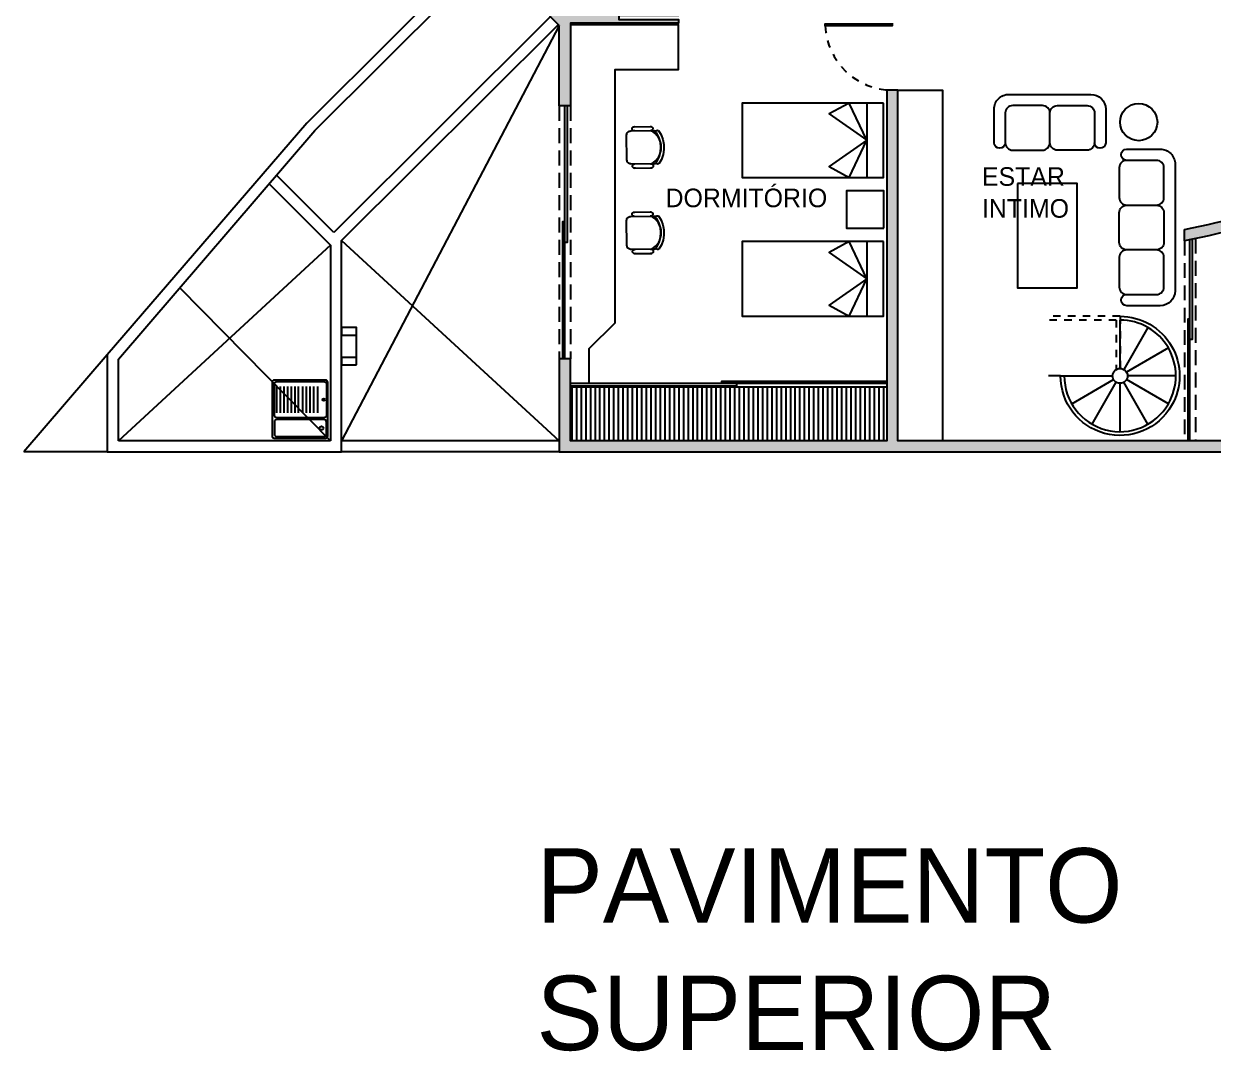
# Model space of a CAD drawing. Extents: x 2414.5 to 2499.6, y 2435.1 to 2467.4.
# Drawn here: x 2463.28 to 2479.27, y 2439.49 to 2453.29 of the extents above; entities that cross this region are included whole.
import ezdxf

# ---------------------------------------------------------------- set-up
doc = ezdxf.new("R2010")
doc.units = 0
doc.header["$LTSCALE"] = 4
doc.header["$MEASUREMENT"] = 0
doc.linetypes.add('HIDDEN2', pattern=[0.1875, 0.125, -0.0625])
doc.linetypes.add('OCULTA1', pattern=[0.15000000000000002, 0.1, -0.05])
doc.layers.get('0').update_dxf_attribs({"linetype": 'CONTINUOUS'})
for name, color, linetype in [('calidad', 251, 'CONTINUOUS'), ('MUE', 7, 'CONTINUOUS'), ('MUEBLES', 7, 'CONTINUOUS'), ('MURO', 2, 'CONTINUOUS'), ('Muros', 2, 'CONTINUOUS'), ('PUERTA', 7, 'CONTINUOUS'), ('SANI', 7, 'CONTINUOUS')]:
    doc.layers.add(name, color=color, linetype=linetype)
doc.styles.add('INCESED901 NDLT BT', font='')
doc.styles.get('INCESED901 NDLT BT').set_extended_font_data('Incised901 NdIt BT')

# ---------------------------------------------------------------- blocks, each defined once
blk = doc.blocks.new('Silla2')
at = {"layer": 'MUE'}
for p, q in [((0.1282898167702058, 0.2226110246030508), (0.4436554349578614, 0.2226110246030508)), ((0.404234732684408, 0.2790426543775588), (0.1677105190436592, 0.2790426543775588)), ((0.499308191108625, 0.1669582684522872), (0.499308191108625, -0.1669582684522943)), ((0.4436554349578614, -0.2226110246030579), (0.1282898167702058, -0.2226110246030579)), ((0.404234732684408, -0.2782637807538215), (0.1677105190436592, -0.2782637807538215))]:
    blk.add_line(p, q, dxfattribs=at)
at = {"layer": 'MUE', "extrusion": (0, 0, -1), "flags": 128}
for points in [[(-0.0726370606194422, -0.2226110246030508), (-0.03694114466033227, -0.1645944249456477), (-0.01245364591737541, -0.1010296024627646), (0, -0.0340592287492214), (0, 0.03405922874921963), (-0.01245364591737541, 0.101029602462761), (-0.03694114466033227, 0.1645944249456459), (-0.0726370606194422, 0.2226110246030455)], [(-0.1022833057525503, -0.1953552313067082), (-0.0711058774982476, -0.1342193931551403), (-0.05194569668637428, -0.06832166777479287), (-0.04548253557759097, 1.77635683940025e-15), (-0.05194569668637428, 0.06832166777479465), (-0.0711058774982476, 0.1342193931551403), (-0.1022833057525574, 0.19535523130671)], [(-0.0726370606194422, 0.2226110246030508), (-0.0758397770110193, 0.2245659312946913), (-0.0793470097010669, 0.2258994871861919), (-0.08303948308189746, 0.2265663400858369), (-0.08679162179387134, 0.2265438113487033), (-0.09047582135090693, 0.2258326671426047), (-0.09396678777342515, 0.2244570923919103), (-0.09714579864456852, 0.2224638682853222), (-0.09990474067758015, 0.2199207813193738), (-0.1021497864829968, 0.2169143179835782), (-0.1038045854943235, 0.2135467234874984), (-0.1048128605337482, 0.2099325245578907), (-0.1051403217127316, 0.2061946345602905), (-0.1047758325785395, 0.2024601734038516), (-0.1037317888478952, 0.1988561443880954), (-0.1020436968477156, 0.1955051150153757)], [(-0.1025195096349378, 0.2162849401150932), (-0.1107326384088836, 0.219769013146573), (-0.1193969609138179, 0.2218959275022847), (-0.1282898167702058, 0.2226110246030508)], [(-0.1839425729209765, 0.2233898982267952), (-0.1783905812931152, 0.2223440936173144), (-0.1727411820061917, 0.2223951427505995), (-0.1672089956457086, 0.2235411062709218), (-0.1620041898800082, 0.2257384490430923), (-0.157324495194068, 0.2289036940515317), (-0.1533476931116198, 0.2329165936907103), (-0.1502248622780229, 0.2376246979696948), (-0.1480746389849941, 0.2428491460847795), (-0.1469787101798943, 0.2483914613384623), (-0.1469787101798943, 0.2540410912659059), (-0.1480746389849941, 0.2595834065195888), (-0.1502248622780229, 0.2648078546346717), (-0.1533476931116198, 0.2695159589136544), (-0.157324495194068, 0.273528858552833), (-0.1620041898800082, 0.2766941035612689), (-0.1672089956457086, 0.2788914463334375), (-0.1727411820061988, 0.2800374098537564), (-0.1783905812931152, 0.2800884589870378), (-0.1839425729209836, 0.2790426543775553)], [(-0.3880026788070978, 0.2790426543775553), (-0.3935546704349591, 0.280088458987036), (-0.3992040697218755, 0.280037409853751), (-0.4047362560823657, 0.2788914463334287), (-0.409941061848059, 0.27669410356126), (-0.4146207565339992, 0.2735288585528206), (-0.4185975586164474, 0.2695159589136438), (-0.4217203894500443, 0.2648078546346611), (-0.423870612743066, 0.2595834065195781), (-0.4249665415481729, 0.2540410912658952), (-0.4249665415481729, 0.2483914613384535), (-0.423870612743066, 0.2428491460847724), (-0.4217203894500443, 0.2376246979696894), (-0.4185975586164474, 0.2329165936907067), (-0.4146207565339992, 0.2289036940515299), (-0.409941061848059, 0.2257384490430923), (-0.4047362560823657, 0.2235411062709236), (-0.3992040697218755, 0.222395142750603), (-0.3935546704349591, 0.222344093617318), (-0.3880026788070978, 0.2233898982267988)], [(-0.4436554349578614, 0.2226110246030508), (-0.4533194346455858, 0.2217655341860567), (-0.4626897985930185, 0.2192547527335567), (-0.4714818130332432, 0.2151549690694683), (-0.4794283370564827, 0.2095907530458323), (-0.4862879195514154, 0.2027311705509014), (-0.4918521355750443, 0.1947846465276637), (-0.4959519192391326, 0.1859926320874337), (-0.4984627006916327, 0.1766222681400009), (-0.499308191108625, 0.1669582684522783)], [(-0.1020436968477227, -0.195505115015381), (-0.1037317888478952, -0.1988561443881007), (-0.1047758325785395, -0.2024601734038587), (-0.1051403217127387, -0.2061946345602976), (-0.1048128605337482, -0.2099325245578996), (-0.1038045854943235, -0.2135467234875073), (-0.1021497864830039, -0.2169143179835871), (-0.09990474067758015, -0.2199207813193844), (-0.09714579864456852, -0.2224638682853328), (-0.09396678777342515, -0.2244570923919191), (-0.09047582135090693, -0.2258326671426154), (-0.08679162179387134, -0.2265438113487139), (-0.08303948308189746, -0.2265663400858475), (-0.0793470097010669, -0.2258994871862026), (-0.0758397770110193, -0.2245659312947019), (-0.0726370606194422, -0.2226110246030615)], [(-0.1282898167702058, -0.2226110246030579), (-0.1193969609138179, -0.2218959275022918), (-0.1107326384088836, -0.2197690131465801), (-0.1025195096349378, -0.2162849401151004)], [(-0.1839425729209694, -0.2782637807538251), (-0.1783905812931081, -0.2793095853633059), (-0.1727411820061846, -0.2792585362300208), (-0.1672089956457015, -0.2781125727096985), (-0.1620041898800011, -0.2759152299375298), (-0.1573244951940609, -0.2727499849290904), (-0.1533476931116127, -0.2687370852899118), (-0.1502248622780158, -0.2640289810109291), (-0.1480746389849941, -0.2588045328958462), (-0.1469787101798872, -0.2532622176421633), (-0.1469787101798872, -0.2476125877147197), (-0.1480746389849941, -0.2420702724610369), (-0.1502248622780158, -0.2368458243459539), (-0.1533476931116127, -0.2321377200669694), (-0.1573244951940609, -0.2281248204277908), (-0.1620041898800011, -0.2249595754193514), (-0.1672089956457015, -0.222762232647181), (-0.1727411820061846, -0.2216162691268586), (-0.1783905812931081, -0.2215652199935736), (-0.1839425729209694, -0.2226110246030526)], [(-0.3880026788070907, -0.2226110246030597), (-0.393554670434952, -0.2215652199935789), (-0.3992040697218755, -0.2216162691268622), (-0.4047362560823586, -0.222762232647181), (-0.409941061848059, -0.2249595754193496), (-0.4146207565339992, -0.2281248204277873), (-0.4185975586164474, -0.2321377200669659), (-0.4217203894500443, -0.2368458243459504), (-0.4238706127430731, -0.2420702724610333), (-0.4249665415481729, -0.2476125877147162), (-0.4249665415481729, -0.2532622176421597), (-0.4238706127430731, -0.2588045328958426), (-0.4217203894500443, -0.2640289810109273), (-0.4185975586164474, -0.26873708528991), (-0.4146207565339992, -0.2727499849290886), (-0.409941061848059, -0.275915229937528), (-0.4047362560823586, -0.2781125727096967), (-0.3992040697218684, -0.2792585362300173), (-0.3935546704349449, -0.2793095853633023), (-0.3880026788070836, -0.2782637807538197)], [(-0.499308191108625, -0.1669582684522943), (-0.4982388390044008, -0.1778155825708314), (-0.4950718772933911, -0.1882556561966453), (-0.4899290105381056, -0.1978772831551563), (-0.4830078762237875, -0.2063107097182204), (-0.4745744496607216, -0.2132318440325385), (-0.4649528227022159, -0.2183747107878258), (-0.4545127490764003, -0.2215416724988337), (-0.4436554349578614, -0.2226110246030579)]]:
    blk.add_lwpolyline(points, dxfattribs=at)
at = {"layer": 'MUE'}
blk.add_arc((0.2859726258640336, -3.552713678800501e-15), 0.25, 117.0708947683131, 242.9291052316928, dxfattribs=at)

msp = doc.modelspace()

# ---------------------------------------------------------------- hatches: boundary and pattern name
at = {"layer": 'calidad'}
for points in [[(2470.477596866087, 2453.270910726322), (2470.25290342641, 2453.496278955827), (2470.359128351886, 2453.602185826272), (2470.508728775115, 2453.452136129386), (2472.077596866089, 2453.452136129384), (2472.077596866089, 2453.402136129384), (2471.277596866089, 2453.402136129385), (2471.277596866089, 2453.352136129385), (2472.077596866089, 2453.352136129384), (2472.077596866089, 2453.302136129385), (2470.627596866087, 2453.302136129386), (2470.627596866088, 2452.189899684943), (2470.477596866087, 2452.189899684943)], [(2475.02759686609, 2452.402136129384), (2474.87759686609, 2452.402136129384), (2474.877596866088, 2447.689899684942), (2470.627596866088, 2447.689899684943), (2470.627596866088, 2448.789899684943), (2470.477596866087, 2448.789899684943), (2470.477596866087, 2447.539899684943), (2472.87759686609, 2447.539899684943), (2479.477596866089, 2447.539899684943), (2479.477596866089, 2447.689899684943), (2475.027596866087, 2447.689899684942)]]:
    msp.add_hatch(color=256, dxfattribs=at).paths.add_polyline_path(points)
h = msp.add_hatch(color=256, dxfattribs=at)
edge = h.paths.add_edge_path()
edge.add_arc((2476.594884986875, 2462.176539533426), 11.86818181818031, 281.0893056049974, 289.4900025105087)
edge.add_line((2480.554613337579, 2450.988407827997), (2480.604659693601, 2450.847002869636))
edge.add_arc((2476.594884986878, 2462.176539533427), 12.01818181818096, 280.94917792330733, 289.4900025104918, ccw=False)
edge.add_line((2478.877596866089, 2450.377136129383), (2478.87759686609, 2450.529953503783))
at = {"layer": 'MUEBLES'}
h = msp.add_hatch(dxfattribs=at)
h.set_pattern_fill('ANSI31', color=8, scale=0.5, angle=45, style=0)
h.set_pattern_definition([(90, (-17.2881176754986, 7.202415590722012), (-0.0625, 1.387778780781446e-17), [])])
h.paths.add_polyline_path([(2474.877596866088, 2447.689899684942), (2474.877596866088, 2448.40814472292), (2470.627596866088, 2448.408144722922), (2470.627596866088, 2447.689899684944)])

# ---------------------------------------------------------------- linework, layer by layer
at = {"layer": 'MUE'}
for points in [[(2476.470601582954, 2451.694563140028, -1), (2476.320601582954, 2451.694563140028), (2476.320601582954, 2452.144563140027, -0.4142135623730979), (2476.520601582954, 2452.344563140028), (2477.620601585105, 2452.344563137876, -0.4142135623730929), (2477.820601585106, 2452.144563137876), (2477.820601582954, 2451.694563140028, -1), (2477.670601582954, 2451.694563140028)], [(2478.10273653235, 2451.457726815864, -1), (2478.10273653235, 2451.607726815864), (2478.55273653235, 2451.607726815864, -0.4142135623730979), (2478.75273653235, 2451.407726815864), (2478.752736530198, 2449.704788866942, -0.4142135623730929), (2478.552736530199, 2449.504788866942), (2478.10273653235, 2449.504788869093, -1), (2478.10273653235, 2449.654788869093)]]:
    msp.add_lwpolyline(points, format="xyb", dxfattribs=at)
for points in [[(2476.570601582954, 2451.594563140028), (2476.970601582954, 2451.594563140028, 0.4142135623730951), (2477.070601582954, 2451.694563140028), (2477.070601582954, 2452.094563140028, 0.4142135623730951), (2476.970601582954, 2452.194563140028), (2476.570601582954, 2452.194563140028, 0.4142135623730951), (2476.470601582954, 2452.094563140028), (2476.470601582954, 2451.694563140028, 0.4142135623730951)], [(2477.570601582954, 2451.594563140028), (2477.170601582954, 2451.594563140028, -0.4142135623730951), (2477.070601582954, 2451.694563140028), (2477.070601582954, 2452.094563140028, -0.4142135623730951), (2477.170601582954, 2452.194563140028), (2477.570601582954, 2452.194563140028, -0.4142135623730951), (2477.670601582954, 2452.094563140028), (2477.670601582954, 2451.694563140028, -0.4142135623730951)], [(2478.00273653235, 2451.357726815864), (2478.00273653235, 2450.957726815864, 0.4142135623730951), (2478.10273653235, 2450.857726815864), (2478.50273653235, 2450.857726815864, 0.4142135623730951), (2478.60273653235, 2450.957726815864), (2478.60273653235, 2451.357726815864, 0.4142135623730951), (2478.50273653235, 2451.457726815864), (2478.10273653235, 2451.457726815864, 0.4142135623730951)], [(2478.00273653235, 2450.354788869094), (2478.00273653235, 2450.754788869093, -0.4142135623730951), (2478.10273653235, 2450.854788869094), (2478.50273653235, 2450.854788869094, -0.4142135623730951), (2478.60273653235, 2450.754788869093), (2478.60273653235, 2450.354788869094, -0.4142135623730951), (2478.50273653235, 2450.254788869093), (2478.10273653235, 2450.254788869093, -0.4142135623730951)], [(2478.00273653235, 2450.154788869093), (2478.00273653235, 2449.754788869093, 0.4142135623730951), (2478.10273653235, 2449.654788869093), (2478.50273653235, 2449.654788869093, 0.4142135623730951), (2478.60273653235, 2449.754788869093), (2478.60273653235, 2450.154788869093, 0.4142135623730951), (2478.50273653235, 2450.254788869093), (2478.10273653235, 2450.254788869093, 0.4142135623730951)]]:
    msp.add_lwpolyline(points, format="xyb", close=True, dxfattribs=at)
at = {"layer": 'MUEBLES'}
msp.add_line((2474.877596866088, 2448.40814472292), (2470.627596866088, 2448.408144722921), dxfattribs=at)
for points in [[(2470.880572477709, 2448.459899684943), (2470.880572477709, 2448.929545596176), (2471.227596866087, 2449.276569984554), (2471.227596866087, 2452.679592163339), (2472.077596866089, 2452.679592163338), (2472.077596866089, 2453.279592163338), (2470.627596866087, 2453.279592163339), (2470.627596866087, 2452.67959216334)], [(2475.02759686609, 2452.402136129384), (2475.627596866089, 2452.402136129384), (2475.62759686609, 2447.689899684942)], [(2474.374255796822, 2452.227455010613), (2474.104591019494, 2452.081082540977), (2474.60864931909, 2451.727455010613), (2474.104591019494, 2451.373827480249), (2474.374255796822, 2451.227455010613), (2474.60864931909, 2451.727455010613), (2474.374255796822, 2452.227455010613)], [(2474.60864931909, 2452.227455010613), (2474.60864931909, 2451.227455010613)], [(2474.374255796822, 2450.365879052352), (2474.104591019494, 2450.219506582716), (2474.60864931909, 2449.865879052352), (2474.104591019494, 2449.512251521988), (2474.374255796822, 2449.365879052352), (2474.60864931909, 2449.865879052352), (2474.374255796822, 2450.365879052352)], [(2474.60864931909, 2450.365879052352), (2474.60864931909, 2449.365879052352)]]:
    msp.add_lwpolyline(points, dxfattribs=at)
for points in [[(2474.83364931909, 2452.227455010613), (2472.933649319089, 2452.227455010613), (2472.933649319089, 2451.227455010613), (2474.83364931909, 2451.227455010613)], [(2476.637180000374, 2451.14565745593), (2476.637180000374, 2449.74565745593), (2477.437180000375, 2449.74565745593), (2477.437180000375, 2451.14565745593)], [(2474.837524854026, 2450.548158049022), (2474.837524854026, 2451.048158049022), (2474.337524854026, 2451.048158049022), (2474.337524854026, 2450.548158049022)], [(2474.83364931909, 2450.365879052352), (2472.933649319089, 2450.365879052352), (2472.933649319089, 2449.365879052352), (2474.83364931909, 2449.365879052352)]]:
    msp.add_lwpolyline(points, close=True, dxfattribs=at)
msp.add_circle((2478.264394078275, 2451.97183912593), 0.25, dxfattribs=at)
at = {"layer": 'MURO', "color": 7, "linetype": 'HIDDEN2', "ltscale": 0.1}
for p, q in [((2478.013103575098, 2449.361747528994), (2477.052596866087, 2449.361747528994)), ((2477.963103575098, 2449.311747528994), (2477.052596866086, 2449.311747528994)), ((2477.963103575098, 2449.311747528994), (2477.963103575098, 2448.648350069372)), ((2478.013103575098, 2449.361747528994), (2478.013103575098, 2448.661747528994))]:
    msp.add_line(p, q, dxfattribs=at)
at = {"layer": 'MURO', "color": 1}
for p, q in [((2478.013103575098, 2448.661747528994), (2478.013103575098, 2449.311747528994)), ((2478.388103575098, 2449.211266581832), (2478.063103575098, 2448.648350069372)), ((2478.662622627936, 2448.936747528994), (2478.099706115476, 2448.611747528994)), ((2478.388103575098, 2447.912228476155), (2478.063103575098, 2448.475144988615)), ((2478.662622627936, 2448.186747528994), (2478.099706115476, 2448.511747528994)), ((2478.763103575098, 2448.561747528994), (2478.113103575098, 2448.561747528994))]:
    msp.add_line(p, q, dxfattribs=at)
at = {"layer": 'MURO'}
for p, q in [((2477.263103575098, 2448.561747528994), (2477.913103575098, 2448.561747528994)), ((2477.363584522259, 2448.186747528994), (2477.926501034719, 2448.511747528994)), ((2477.638103575098, 2447.912228476155), (2477.963103575098, 2448.475144988615)), ((2478.013103575098, 2447.811747528994), (2478.013103575098, 2448.461747528994))]:
    msp.add_line(p, q, dxfattribs=at)
at = {"layer": 'MURO', "color": 1}
for points in [[(2478.013103575098, 2449.361747528994, -0.5773502691896185), (2478.705923898126, 2448.161747528994, -0.5773502691896185)], [(2478.662622627936, 2448.186747528994, 0.5773502691896335), (2478.013103575098, 2449.311747528994)]]:
    msp.add_lwpolyline(points, format="xyb", dxfattribs=at)
at = {"layer": 'MURO'}
msp.add_lwpolyline([(2478.705923898126, 2448.161747528994, -0.7673269879789423), (2477.213103575098, 2448.561747528994), (2477.263103575098, 2448.561747528994, 0.7673269879789605), (2478.662622627936, 2448.186747528994)], format="xyb", dxfattribs=at)
msp.add_circle((2478.013103575098, 2448.561747528994), 0.1, dxfattribs=at)
at = {"layer": 'Muros', "color": 1}
for p, q in [((2467.192939732074, 2451.857575254566), (2469.546857623439, 2454.204445125668)), ((2470.358810296855, 2453.390054030351), (2467.446689995649, 2450.486653099916)), ((2467.552596866087, 2450.380428174446), (2470.464717167295, 2453.283829104881)), ((2467.082966328641, 2451.959745822929), (2464.402596866087, 2448.843662978354)), ((2464.552596866087, 2448.788025618428), (2467.192939732074, 2451.857575254566)), ((2466.579306113319, 2451.144191066688), (2467.402596866087, 2450.318427841974)), ((2467.446689995648, 2450.486653099916), (2466.677410423536, 2451.258242939878)), ((2467.552596866087, 2447.539899684943), (2467.552596866087, 2450.380428174446)), ((2467.402596866087, 2450.318427841974), (2467.402596866087, 2447.689899684943)), ((2464.402596866087, 2448.843662978354), (2464.402596866087, 2447.539899684943)), ((2464.552596866087, 2447.689899684943), (2464.552596866087, 2448.788025618428)), ((2467.402596866087, 2447.689899684943), (2464.552596866087, 2447.689899684943)), ((2470.477596866087, 2447.689899684943), (2467.552596866087, 2447.689899684943)), ((2464.402596866087, 2447.539899684943), (2467.552596866087, 2447.539899684943)), ((2470.477596866087, 2447.539899684943), (2467.552596866087, 2447.539899684943))]:
    msp.add_line(p, q, dxfattribs=at)
at = {"layer": 'Muros', "color": 7}
for p, q in [((2470.477596866087, 2453.270910726322), (2467.552596866087, 2447.689899684943)), ((2467.552596866087, 2450.380428174446), (2470.477596866087, 2447.689899684943)), ((2467.402596866087, 2450.318427841974), (2464.552596866087, 2447.689899684943)), ((2465.376633396842, 2449.74601522869), (2467.402596866087, 2447.689899684943))]:
    msp.add_line(p, q, dxfattribs=at)
at = {"layer": 'Muros', "color": 7, "linetype": 'OCULTA1', "ltscale": 0.5}
for p, q in [((2470.477596866087, 2452.189899684943), (2470.477596866087, 2448.789899684943)), ((2470.627596866088, 2452.189899684943), (2470.627596866088, 2448.789899684943)), ((2478.877596866089, 2450.377136129383), (2478.877596866089, 2447.689899684943)), ((2479.027596866089, 2450.407146722937), (2479.027596866089, 2447.689899684943)), ((2477.213103575098, 2448.561747528994), (2477.052596866086, 2448.561747528994))]:
    msp.add_line(p, q, dxfattribs=at)
at = {"layer": 'Muros'}
msp.add_line((2464.402596866087, 2447.539899684943), (2463.281135245084, 2447.539899684943), dxfattribs=at)
at = {"layer": 'Muros', "color": 1}
msp.add_lwpolyline([(2469.440950752994, 2454.310670051144), (2467.082966328641, 2451.959745822929)], dxfattribs=at)
at = {"layer": 'Muros'}
for points in [[(2470.477596866087, 2453.270910726322), (2470.25290342641, 2453.496278955827), (2470.359128351886, 2453.602185826272), (2470.508728775115, 2453.452136129386), (2472.077596866089, 2453.452136129384), (2472.077596866089, 2453.402136129384), (2471.277596866089, 2453.402136129385), (2471.277596866089, 2453.352136129385), (2472.077596866089, 2453.352136129384), (2472.077596866089, 2453.302136129385), (2470.627596866087, 2453.302136129386), (2470.627596866088, 2452.189899684943), (2470.477596866087, 2452.189899684943)], [(2475.02759686609, 2452.402136129384), (2474.87759686609, 2452.402136129384), (2474.877596866088, 2447.689899684942), (2470.627596866088, 2447.689899684943), (2470.627596866088, 2448.789899684943), (2470.477596866087, 2448.789899684943), (2470.477596866087, 2447.539899684943), (2472.87759686609, 2447.539899684943), (2479.477596866089, 2447.539899684943), (2479.477596866089, 2447.689899684943), (2475.027596866087, 2447.689899684942)]]:
    msp.add_lwpolyline(points, close=True, dxfattribs=at)
at = {"layer": 'Muros', "color": 3, "linetype": 'Continuous'}
for points in [[(2470.582596866087, 2452.189899684943), (2470.582596866087, 2450.355900310139), (2470.552596866087, 2450.355900310139), (2470.552596866087, 2452.189899684943)], [(2470.552596866087, 2448.789899684943), (2470.552596866087, 2450.629510171119), (2470.522596866087, 2450.629510171119), (2470.522596866087, 2448.789899684943)], [(2478.982596866089, 2450.397934938793), (2478.982596866089, 2449.050840599757), (2478.952596866089, 2449.050840599757), (2478.952596866089, 2450.391893212494)], [(2478.952596866089, 2447.689899684943), (2478.952596866089, 2449.324450460737), (2478.922596866089, 2449.324450460737), (2478.922596866089, 2447.689899684943)]]:
    msp.add_lwpolyline(points, dxfattribs=at)
at = {"layer": 'Muros'}
msp.add_lwpolyline([(2478.87759686609, 2450.529953503783, 0.0366713803015972), (2480.554613337579, 2450.988407827997), (2480.604659693601, 2450.847002869636, -0.03728363869511284), (2478.877596866089, 2450.377136129383)], format="xyb", close=True, dxfattribs=at)
at = {"layer": 'Muros', "color": 7}
for points in [[(2467.752596866087, 2449.110163929694), (2467.752596866087, 2449.210163929695), (2467.552596866087, 2449.210163929694), (2467.552596866087, 2449.110163929695)], [(2467.752596866087, 2448.710163929695), (2467.752596866087, 2448.810163929695), (2467.552596866087, 2448.810163929695), (2467.552596866087, 2448.710163929694)]]:
    msp.add_lwpolyline(points, close=True, dxfattribs=at)
msp.add_lwpolyline([(2467.752596866087, 2448.810163929695), (2467.752596866087, 2449.110163929694)], dxfattribs=at)
at = {"layer": 'Muros'}
msp.add_lwpolyline([(2464.402596866087, 2448.843662978354), (2463.281135245084, 2447.539899684943)], dxfattribs=at)
at = {"layer": 'PUERTA', "color": 1}
msp.add_lwpolyline([(2474.952596866091, 2453.302136129383), (2474.952596866091, 2453.266136129383), (2474.052596866091, 2453.266136129383), (2474.052596866091, 2453.293136129383), (2474.952596866091, 2453.293136129383)], dxfattribs=at)
at = {"layer": 'PUERTA', "color": 7, "linetype": 'Continuous'}
for points in [[(2470.627596866088, 2448.429899684943), (2472.864654011205, 2448.429899684943), (2472.864654011205, 2448.459899684943), (2470.627596866088, 2448.459899684943)], [(2474.877596866088, 2448.459899684942), (2472.662861141957, 2448.459899684943), (2472.662861141957, 2448.489899684942), (2474.877596866088, 2448.489899684942)]]:
    msp.add_lwpolyline(points, dxfattribs=at)
at = {"layer": 'PUERTA', "linetype": 'HIDDEN2', "ltscale": 0.2}
msp.add_arc((2474.953116781626, 2453.303427708067), 0.901291728641406, 182.3713300715046, 269.9669485843737, dxfattribs=at)
at = {"layer": 'SANI'}
for p, q in [((2466.6808563157, 2448.065878968075), (2466.6808563157, 2448.418878968075)), ((2466.7308563157, 2448.065878968075), (2466.730856315699, 2448.418878968075)), ((2466.7808563157, 2448.065878968075), (2466.7808563157, 2448.418878968075)), ((2466.8308563157, 2448.065878968076), (2466.8308563157, 2448.418878968075)), ((2466.877974606275, 2448.065878968075), (2466.877974606274, 2448.418878968075)), ((2466.927141518178, 2448.065878968075), (2466.927141518178, 2448.418878968075)), ((2466.974259808753, 2448.065878968075), (2466.974259808753, 2448.418878968075)), ((2467.0308563157, 2448.065878968076), (2467.0308563157, 2448.418878968075)), ((2467.0808563157, 2448.065878968075), (2467.0808563157, 2448.418878968075)), ((2467.1308563157, 2448.065878968076), (2467.1308563157, 2448.418878968076)), ((2467.1808563157, 2448.065878968076), (2467.1808563157, 2448.418878968075)), ((2467.2308563157, 2448.065878968076), (2467.230856315699, 2448.418878968075))]:
    msp.add_line(p, q, dxfattribs=at)
for points in [[(2466.646865638985, 2447.724878968075), (2467.336865638985, 2447.724878968076, 0.4142135623730951), (2467.366865638985, 2447.754878968075), (2467.366865638985, 2448.474878968076, 0.4142135623730951), (2467.336865638984, 2448.504878968075), (2466.646865638984, 2448.504878968075, 0.4142135623730951), (2466.616865638985, 2448.474878968076), (2466.616865638985, 2447.754878968075, 0.4142135623730951)], [(2467.346865638984, 2448.454878968075), (2467.346865638984, 2448.029878968075, -0.4142135623730919), (2467.316865638984, 2447.999878968075), (2466.679865638985, 2447.999878968075, -0.4142135623730958), (2466.649865638984, 2448.029878968076), (2466.649865638984, 2448.454878968075, -0.4142135623730967), (2466.679865638984, 2448.484878968075), (2467.316865638984, 2448.484878968075, -0.4142135623730924)], [(2466.649865638984, 2447.944878968075), (2466.649865638984, 2447.774878968075, 0.4142135623730951), (2466.679865638985, 2447.744878968075), (2467.316865638984, 2447.744878968075, 0.4142135623730951), (2467.346865638984, 2447.774878968075), (2467.346865638984, 2447.944878968075, 0.4142135623730951), (2467.316865638984, 2447.974878968076), (2466.679865638984, 2447.974878968075, 0.4142135623730951)]]:
    msp.add_lwpolyline(points, format="xyb", close=True, dxfattribs=at)
for centre, radius in [((2467.311583631412, 2448.242378968075), 0.015), ((2467.281939967399, 2447.859878968075), 0.025)]:
    msp.add_circle(centre, radius, dxfattribs=at)

# ---------------------------------------------------------------- block references
at = {"layer": 'MUEBLES', "rotation": 180.727407448912}
for p in [(2471.883991594359, 2451.636315148328), (2471.883991594359, 2450.488476370315)]:
    msp.add_blockref('Silla2', p, dxfattribs=at)

# ---------------------------------------------------------------- texts
at = {"color": 4, "style": 'INCESED901 NDLT BT'}
for s, height, p in [('ESTAR', 0.25, (2476.157366162361, 2451.115582463597)), ('DORMITÓRIO', 0.25, (2471.90542662318, 2450.8280314844)), ('INTIMO', 0.25, (2476.157366162361, 2450.687011035025)), ('PAVIMENTO', 1, (2470.170584010755, 2441.21469981941)), ('SUPERIOR', 1, (2470.170584010755, 2439.500414105124))]:
    msp.add_text(s, height=height, dxfattribs=at).set_placement(p)

doc.saveas('drawing.dxf')
